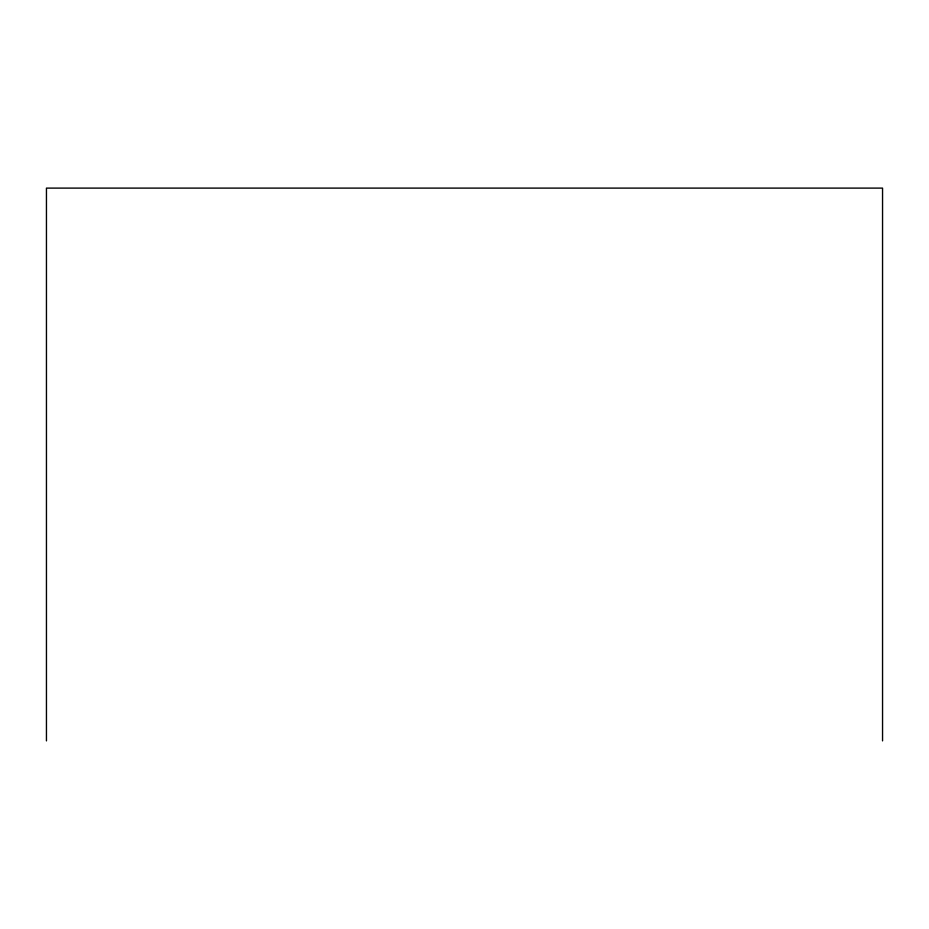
<?xml version="1.0" encoding="UTF-8"?>
<svg xmlns="http://www.w3.org/2000/svg" width="929" height="929" viewBox="0 0 929 929"><rect width="100%" height="100%" fill="white"/><g stroke="black" fill="none" stroke-linecap="round" stroke-linejoin="round"><path stroke-width="1.39" d="M882.55 740.889L882.55 188.111L46.45 188.111L46.45 740.889"/></g></svg>
